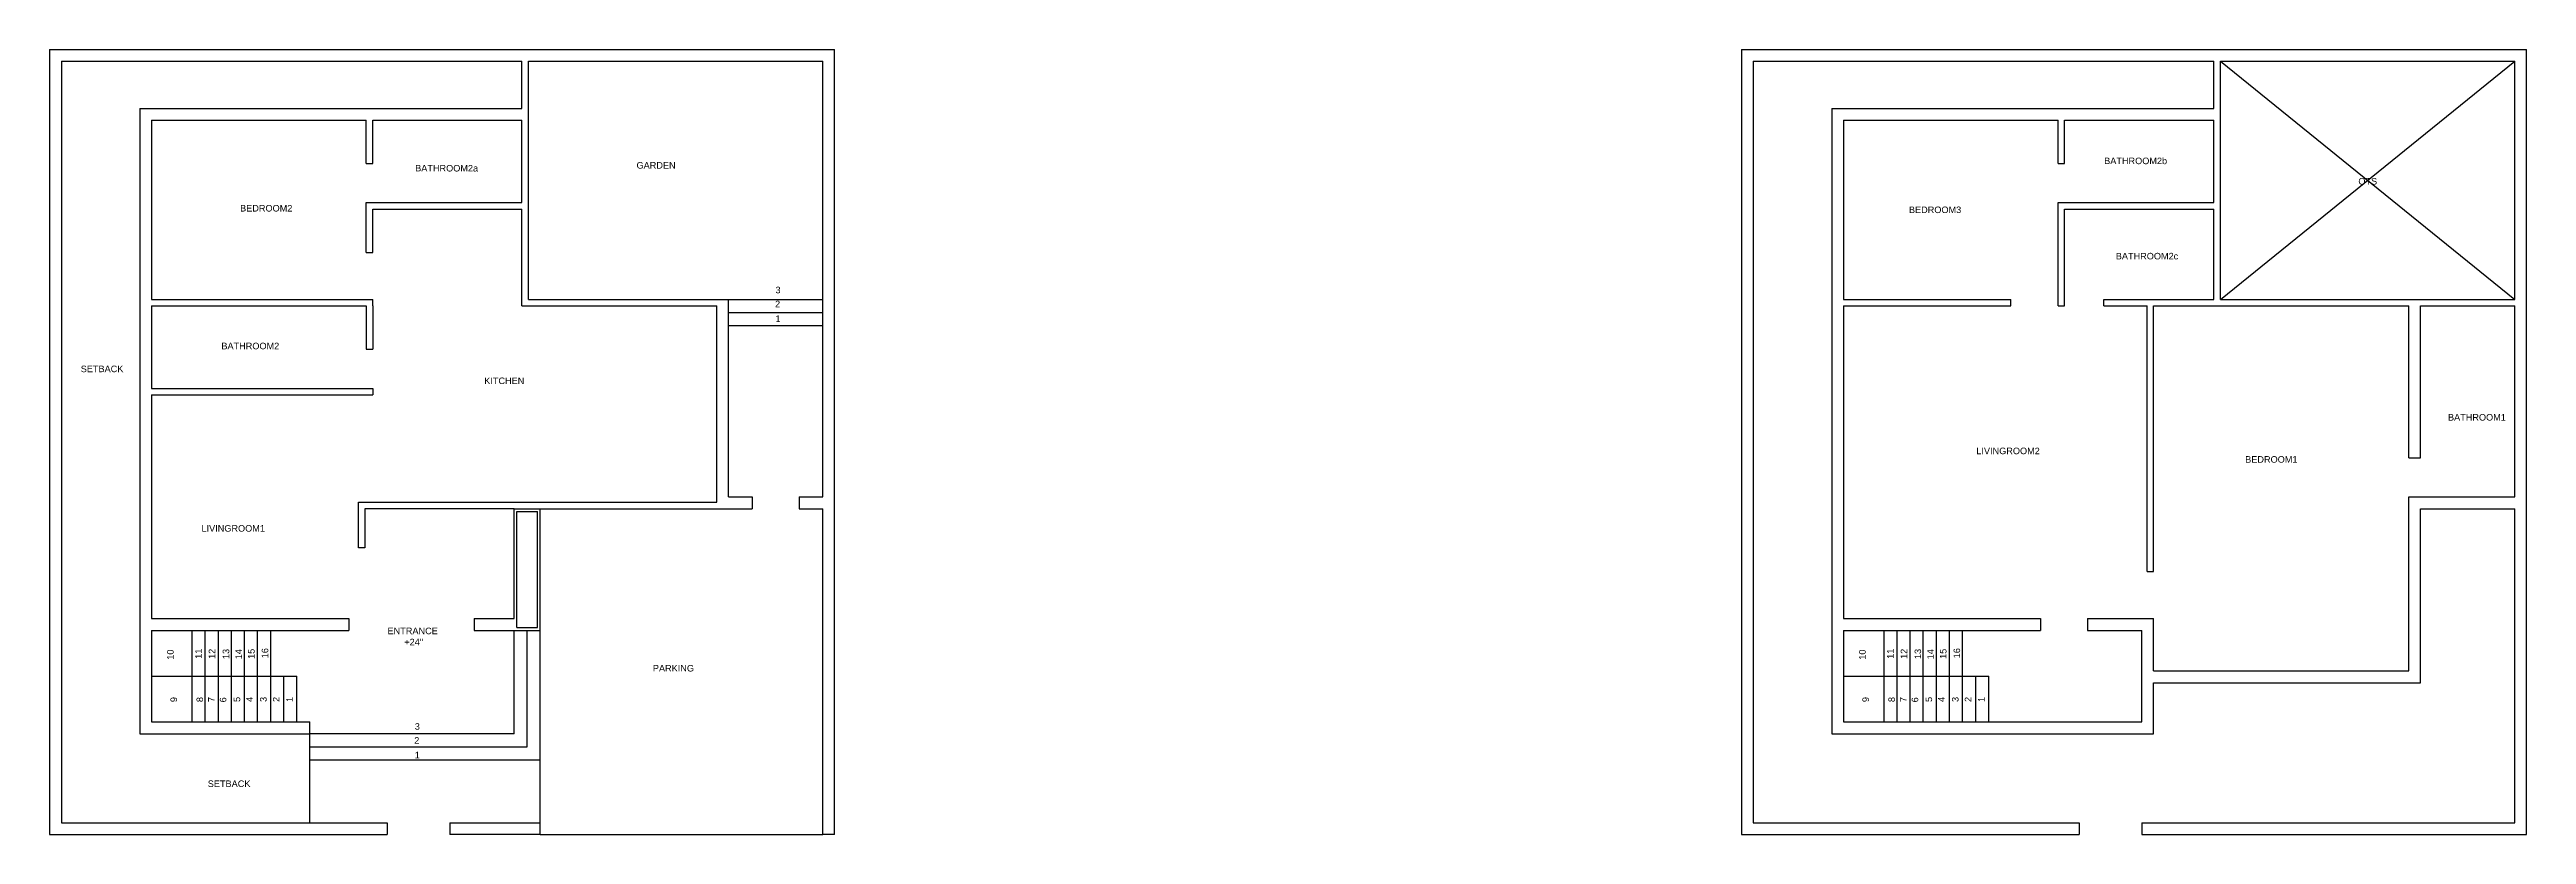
# Model space of a CAD drawing. Header units: feet. Extents: x 12 to 1905, y -581 to 19.
import ezdxf

# ---------------------------------------------------------------- set-up
doc = ezdxf.new("R2010")
doc.units = ezdxf.units.FT
doc.header["$MEASUREMENT"] = 0
for name, color, linetype in [('BathRoom1', 7, 'Continuous'), ('BathRoom2', 7, 'Continuous'), ('BathRoom2a', 7, 'Continuous'), ('BathRoom2b', 7, 'Continuous'), ('BathRoom2c', 7, 'Continuous'), ('BedRoom1', 7, 'Continuous'), ('BedRoom2', 7, 'Continuous'), ('BedRoom3', 7, 'Continuous'), ('Boundary', 7, 'Continuous'), ('Entrance_Staircase', 7, 'Continuous'), ('Garden', 7, 'Continuous'), ('Kitchen', 7, 'Continuous'), ('LivingRoom1', 7, 'Continuous'), ('LivingRoom2', 7, 'Continuous'), ('OTS', 7, 'Continuous'), ('Parking', 7, 'Continuous'), ('Setback', 7, 'Continuous'), ('Staircase', 7, 'Continuous')]:
    doc.layers.add(name, color=color, linetype=linetype)
doc.layers.add('Garden_Staircase', color=7, linetype='Continuous', plot=False)
doc.styles.get("Standard").update_dxf_attribs({"font": 'arial.ttf'})

msp = doc.modelspace()

# ---------------------------------------------------------------- linework, layer by layer
for p, q in [((254.2, -136.5), (259.2, -136.5)), ((259.2, -177.5), (259.2, -172.5)), ((373.2, -177.5), (373.2, -172.5)), ((1671.3, -172.5), (1815.3, -172.5)), ((367.2, -332.5), (387.2, -332.5))]:
    msp.add_line(p, q)
at = {"layer": 'BathRoom1'}
for p, q in [((1824.3, -293.5), (1824.3, -177.5)), ((1824.3, -177.5), (1896.3, -177.5)), ((1896.3, -323.5), (1896.3, -177.5)), ((1815.3, -293.5), (1824.3, -293.5)), ((1815.3, -323.5), (1896.3, -323.5))]:
    msp.add_line(p, q, dxfattribs=at)
at = {"layer": 'BathRoom2'}
for p, q in [((90.2, -177.5), (254.2, -177.5)), ((90.2, -177.5), (90.2, -240.5)), ((254.2, -177.5), (254.2, -210.5)), ((254.2, -210.5), (259.2, -210.5)), ((90.2, -240.5), (259.2, -240.5))]:
    msp.add_line(p, q, dxfattribs=at)
at = {"layer": 'BathRoom2a'}
for p, q in [((259.2, -35.5), (373.2, -35.5)), ((259.2, -68.5), (259.2, -35.5)), ((373.2, -98.5), (373.2, -35.5)), ((254.2, -68.5), (259.2, -68.5)), ((254.2, -98.5), (373.2, -98.5))]:
    msp.add_line(p, q, dxfattribs=at)
at = {"layer": 'BathRoom2b'}
for p, q in [((1552.3, -35.5), (1666.3, -35.5)), ((1552.3, -68.5), (1552.3, -35.5)), ((1666.3, -98.5), (1666.3, -35.5)), ((1547.3, -68.5), (1552.3, -68.5)), ((1547.3, -98.5), (1666.3, -98.5))]:
    msp.add_line(p, q, dxfattribs=at)
at = {"layer": 'BathRoom2c'}
for p, q in [((1552.3, -103.5), (1666.3, -103.5)), ((1552.3, -177.5), (1552.3, -103.5)), ((1666.3, -172.5), (1666.3, -103.5)), ((1582.3, -177.5), (1582.3, -172.5)), ((1582.3, -172.5), (1666.3, -172.5))]:
    msp.add_line(p, q, dxfattribs=at)
at = {"layer": 'BedRoom1'}
for p, q in [((1620.3, -380.5), (1620.3, -177.5)), ((1620.3, -177.5), (1815.3, -177.5)), ((1815.3, -293.5), (1815.3, -177.5)), ((1815.3, -456.5), (1815.3, -323.5)), ((1615.3, -380.5), (1620.3, -380.5)), ((1620.3, -456.5), (1620.3, -416.5)), ((1620.3, -456.5), (1815.3, -456.5))]:
    msp.add_line(p, q, dxfattribs=at)
at = {"layer": 'BedRoom2'}
for p, q in [((90.2, -35.5), (90.2, -172.5)), ((90.2, -35.5), (254.2, -35.5)), ((254.2, -68.5), (254.2, -35.5)), ((254.2, -136.5), (254.2, -98.5)), ((90.2, -172.5), (259.2, -172.5))]:
    msp.add_line(p, q, dxfattribs=at)
at = {"layer": 'BedRoom3'}
for p, q in [((1383.3, -35.5), (1547.3, -35.5)), ((1383.3, -35.5), (1383.3, -172.5)), ((1547.3, -68.5), (1547.3, -35.5)), ((1547.3, -177.5), (1547.3, -98.5)), ((1383.3, -172.5), (1511.3, -172.5)), ((1511.3, -177.5), (1511.3, -172.5))]:
    msp.add_line(p, q, dxfattribs=at)
at = {"layer": 'Boundary'}
for p, q in [((12.2, 18.5), (612.2, 18.5)), ((12.2, 18.5), (12.2, -581.5)), ((612.2, -581.5), (612.2, 18.5)), ((1305.3, 18.5), (1905.3, 18.5)), ((1305.3, 18.5), (1305.3, -581.5)), ((1314.3, 9.5), (1666.3, 9.5)), ((1314.3, 9.5), (1314.3, -572.5)), ((1666.3, -26.5), (1666.3, 9.5)), ((1905.3, -581.5), (1905.3, 18.5)), ((1374.3, -26.5), (1666.3, -26.5)), ((1374.3, -26.5), (1374.3, -504.5)), ((1824.3, -465.5), (1824.3, -332.5)), ((1824.3, -332.5), (1896.3, -332.5)), ((1896.3, -572.5), (1896.3, -332.5)), ((1620.3, -465.5), (1824.3, -465.5)), ((1620.3, -495.5), (1620.3, -465.5)), ((1374.3, -504.5), (1620.3, -504.5)), ((1620.3, -504.5), (1620.3, -495.5)), ((12.2, -581.5), (270.2, -581.5)), ((387.2, -581.5), (318.2, -581.5)), ((612.2, -581.5), (603.2, -581.5)), ((1305.3, -581.5), (1563.3, -581.5)), ((1314.3, -572.5), (1563.3, -572.5)), ((1563.3, -572.5), (1563.3, -581.5)), ((1611.3, -572.5), (1620.3, -572.5)), ((1611.3, -572.5), (1611.3, -581.5)), ((1611.3, -572.5), (1896.3, -572.5)), ((1611.3, -581.5), (1905.3, -581.5))]:
    msp.add_line(p, q, dxfattribs=at)
at = {"layer": 'Entrance_Staircase'}
for p, q in [((253.2, -332.5), (253.2, -362.5)), ((367.2, -332.5), (253.2, -332.5)), ((367.2, -416.5), (367.2, -332.5)), ((369.2, -334.5), (385.2, -334.5)), ((369.2, -423.3), (369.2, -334.5)), ((385.2, -423.3), (385.2, -334.5)), ((240.8, -416.5), (240.8, -425.5)), ((336.8, -416.5), (336.8, -425.5)), ((336.8, -416.5), (367.2, -416.5)), ((336.8, -425.5), (387.2, -425.5)), ((367.2, -504.5), (367.2, -425.5)), ((369.2, -423.3), (385.2, -423.3)), ((377.2, -514.5), (377.2, -425.5)), ((211.2, -572.5), (211.2, -495.5)), ((367.2, -504.5), (211.2, -504.5)), ((211.2, -514.5), (377.2, -514.5)), ((211.2, -524.5), (387.2, -524.5)), ((211.2, -572.5), (270.2, -572.5)), ((270.2, -572.5), (270.2, -581.5)), ((318.2, -572.5), (318.2, -581.5)), ((318.2, -572.5), (387.2, -572.5))]:
    msp.add_line(p, q, dxfattribs=at)
at = {"layer": 'Garden'}
for p, q in [((378.2, -172.5), (378.2, 9.5)), ((378.2, 9.5), (603.2, 9.5)), ((603.2, -323.5), (603.2, 9.5)), ((378.2, -172.5), (603.2, -172.5)), ((531.2, -323.5), (531.2, -172.5)), ((531.2, -323.5), (549.2, -323.5)), ((549.2, -323.5), (549.2, -332.5)), ((585.2, -323.5), (585.2, -332.5)), ((585.2, -323.5), (603.2, -323.5))]:
    msp.add_line(p, q, dxfattribs=at)
at = {"layer": 'Garden_Staircase'}
for p, q in [((531.2, -182.5), (603.2, -182.5)), ((531.2, -192.5), (603.2, -192.5))]:
    msp.add_line(p, q, dxfattribs=at)
at = {"layer": 'Kitchen'}
for p, q in [((259.2, -103.5), (373.2, -103.5)), ((259.2, -136.5), (259.2, -103.5)), ((373.2, -172.5), (373.2, -103.5)), ((259.2, -177.5), (259.2, -210.5)), ((373.2, -177.5), (522.2, -177.5)), ((522.2, -327.5), (522.2, -177.5)), ((259.2, -240.5), (259.2, -245.5)), ((248.2, -327.5), (522.2, -327.5))]:
    msp.add_line(p, q, dxfattribs=at)
at = {"layer": 'LivingRoom1'}
for p, q in [((90.2, -245.5), (259.2, -245.5)), ((90.2, -245.5), (90.2, -416.5)), ((248.2, -362.5), (248.2, -327.5)), ((253.2, -362.5), (248.2, -362.5)), ((90.2, -416.5), (240.8, -416.5))]:
    msp.add_line(p, q, dxfattribs=at)
at = {"layer": 'LivingRoom2'}
for p, q in [((1383.3, -177.5), (1511.3, -177.5)), ((1383.3, -177.5), (1383.3, -416.5)), ((1547.3, -177.5), (1552.3, -177.5)), ((1582.3, -177.5), (1615.3, -177.5)), ((1615.3, -380.5), (1615.3, -177.5)), ((1383.3, -416.5), (1533.9, -416.5)), ((1569.9, -416.5), (1620.3, -416.5))]:
    msp.add_line(p, q, dxfattribs=at)
at = {"layer": 'OTS'}
for p, q in [((1671.3, 9.5), (1896.3, 9.5)), ((1671.3, -172.5), (1671.3, 9.5)), ((1671.3, 9.5), (1896.3, -172.5)), ((1671.3, -172.5), (1896.3, 9.5)), ((1896.3, -172.5), (1896.3, 9.5)), ((1671.3, -172.5), (1896.3, -172.5))]:
    msp.add_line(p, q, dxfattribs=at)
at = {"layer": 'Parking'}
for p, q in [((387.2, -581.5), (387.2, -332.5)), ((387.2, -332.5), (549.2, -332.5)), ((585.2, -332.5), (603.2, -332.5)), ((603.2, -581.5), (603.2, -332.5)), ((387.2, -581.5), (603.2, -581.5))]:
    msp.add_line(p, q, dxfattribs=at)
at = {"layer": 'Setback'}
for p, q in [((21.2, 9.5), (21.2, -572.5)), ((21.2, 9.5), (373.2, 9.5)), ((373.2, -26.5), (373.2, 9.5)), ((81.2, -26.5), (81.2, -504.5)), ((81.2, -26.5), (373.2, -26.5)), ((81.2, -504.5), (211.2, -504.5)), ((21.2, -572.5), (211.2, -572.5))]:
    msp.add_line(p, q, dxfattribs=at)
at = {"layer": 'Staircase'}
for p, q in [((1533.9, -416.5), (1533.9, -425.5)), ((1569.9, -416.5), (1569.9, -425.5)), ((90.2, -425.5), (240.8, -425.5)), ((90.2, -425.5), (90.2, -495.5)), ((121.2, -495.5), (121.2, -425.5)), ((131.2, -495.5), (131.2, -425.5)), ((141.2, -495.5), (141.2, -425.5)), ((151.2, -495.5), (151.2, -425.5)), ((161.2, -495.5), (161.2, -425.5)), ((171.2, -495.5), (171.2, -425.5)), ((181.2, -495.5), (181.2, -425.5)), ((1383.3, -425.5), (1383.3, -495.5)), ((1383.3, -425.5), (1533.9, -425.5)), ((1414.3, -495.5), (1414.3, -425.5)), ((1424.3, -495.5), (1424.3, -425.5)), ((1434.3, -495.5), (1434.3, -425.5)), ((1444.3, -495.5), (1444.3, -425.5)), ((1454.3, -495.5), (1454.3, -425.5)), ((1464.3, -495.5), (1464.3, -425.5)), ((1474.3, -495.5), (1474.3, -425.5)), ((1569.9, -425.5), (1611.3, -425.5)), ((1611.3, -495.5), (1611.3, -425.5)), ((90.2, -460.5), (201.2, -460.5)), ((191.2, -495.5), (191.2, -460.5)), ((201.2, -495.5), (201.2, -460.5)), ((1383.3, -460.5), (1494.3, -460.5)), ((1484.3, -495.5), (1484.3, -460.5)), ((1494.3, -495.5), (1494.3, -460.5)), ((90.2, -495.5), (211.2, -495.5)), ((1383.3, -495.5), (1611.3, -495.5))]:
    msp.add_line(p, q, dxfattribs=at)

# ---------------------------------------------------------------- texts
at = {"layer": 'BathRoom1', "insert": (1845.3, -260.1), "char_height": 5, "width": 33.801, "attachment_point": 1}
msp.add_mtext('BATHROOM1', dxfattribs=at)
at = {"layer": 'BathRoom2', "insert": (143.5, -205.6), "char_height": 5, "width": 33.942, "attachment_point": 1}
msp.add_mtext('BATHROOM2', dxfattribs=at)
at = {"layer": 'BathRoom2a', "insert": (291.6, -69.7), "char_height": 5, "width": 33.942, "attachment_point": 1}
msp.add_mtext('BATHROOM2a', dxfattribs=at)
at = {"layer": 'BathRoom2b', "insert": (1582.5, -64.1), "char_height": 5, "width": 33.942, "attachment_point": 1}
msp.add_mtext('BATHROOM2b', dxfattribs=at)
at = {"layer": 'BathRoom2c', "insert": (1591.4, -136.9), "char_height": 5, "width": 33.942, "attachment_point": 1}
msp.add_mtext('BATHROOM2c', dxfattribs=at)
at = {"layer": 'BedRoom1', "insert": (1690.3, -292.3), "char_height": 5, "width": 33.942, "attachment_point": 1}
msp.add_mtext('BEDROOM1', dxfattribs=at)
at = {"layer": 'BedRoom2', "insert": (157.8, -100.3), "char_height": 5, "width": 33.942, "attachment_point": 1}
msp.add_mtext('BEDROOM2', dxfattribs=at)
at = {"layer": 'BedRoom3', "insert": (1433.3, -101.5), "char_height": 5, "width": 33.942, "attachment_point": 1}
msp.add_mtext('BEDROOM3', dxfattribs=at)
at = {"layer": 'Entrance_Staircase', "char_height": 5, "width": 33.942, "attachment_point": 1}
for s, insert in [('ENTRANCE', (270.5, -423.4)), ("+24''", (283.3, -431.9)), ('2', (290.9, -507.1)), ('3', (291.3, -496.4)), ('1', (291.3, -518.3))]:
    msp.add_mtext(s, dxfattribs=dict(at, insert=insert))
at = {"layer": 'Garden', "insert": (460.8, -67.5), "char_height": 5, "width": 33.942, "attachment_point": 1}
msp.add_mtext('GARDEN', dxfattribs=at)
at = {"layer": 'Garden_Staircase', "char_height": 5, "width": 33.942, "attachment_point": 1}
for s, insert in [('3', (567, -162.8)), ('2', (566.7, -173.5)), ('1', (567, -184.7))]:
    msp.add_mtext(s, dxfattribs=dict(at, insert=insert))
at = {"layer": 'Kitchen', "insert": (344.4, -232.2), "char_height": 5, "width": 33.942, "attachment_point": 1}
msp.add_mtext('KITCHEN', dxfattribs=at)
at = {"layer": 'LivingRoom1', "insert": (128.3, -345), "char_height": 5, "width": 33.942, "attachment_point": 1}
msp.add_mtext('LIVINGROOM1', dxfattribs=at)
at = {"layer": 'LivingRoom2', "insert": (1484.8, -285.8), "char_height": 5, "width": 33.942, "attachment_point": 1}
msp.add_mtext('LIVINGROOM2', dxfattribs=at)
at = {"layer": 'OTS', "insert": (1776.8, -79.7), "char_height": 5, "width": 33.942, "attachment_point": 1}
msp.add_mtext('OTS', dxfattribs=at)
at = {"layer": 'Parking', "insert": (473.3, -451.9), "char_height": 5, "width": 33.942, "attachment_point": 1}
msp.add_mtext('PARKING', dxfattribs=at)
at = {"layer": 'Setback', "char_height": 5, "width": 33.942, "attachment_point": 1}
for insert in [(36, -223.1), (133.1, -540.2)]:
    msp.add_mtext('SETBACK', dxfattribs=dict(at, insert=insert))
at = {"layer": 'Staircase', "char_height": 5, "width": 33.942, "attachment_point": 1, "rotation": 90}
for s, insert in [('10', (102, -447.9)), ('11', (123.5, -447.2)), ('12', (133.8, -447.3)), ('13', (144.5, -447.4)), ('14', (154.2, -447.6)), ('15', (163.9, -447.3)), ('16', (174.3, -446.8)), ('10', (1395.2, -447.9)), ('11', (1416.6, -447.2)), ('12', (1427, -447.3)), ('13', (1437.6, -447.4)), ('14', (1447.3, -447.6)), ('15', (1457, -447.3)), ('16', (1467.4, -446.8)), ('9', (104.6, -480.3)), ('8', (124.5, -480.3)), ('7', (133.4, -480.3)), ('6', (142.3, -480.5)), ('5', (152.9, -480.2)), ('4', (162.5, -480.2)), ('3', (173.1, -480.2)), ('2', (182.9, -480.2)), ('1', (193.1, -480.2)), ('9', (1397.7, -480.3)), ('8', (1417.6, -480.3)), ('7', (1426.5, -480.3)), ('6', (1435.4, -480.5)), ('5', (1446, -480.2)), ('4', (1455.6, -480.2)), ('3', (1466.2, -480.2)), ('2', (1476, -480.2)), ('1', (1486.2, -480.2))]:
    msp.add_mtext(s, dxfattribs=dict(at, insert=insert))

doc.saveas('drawing.dxf')
